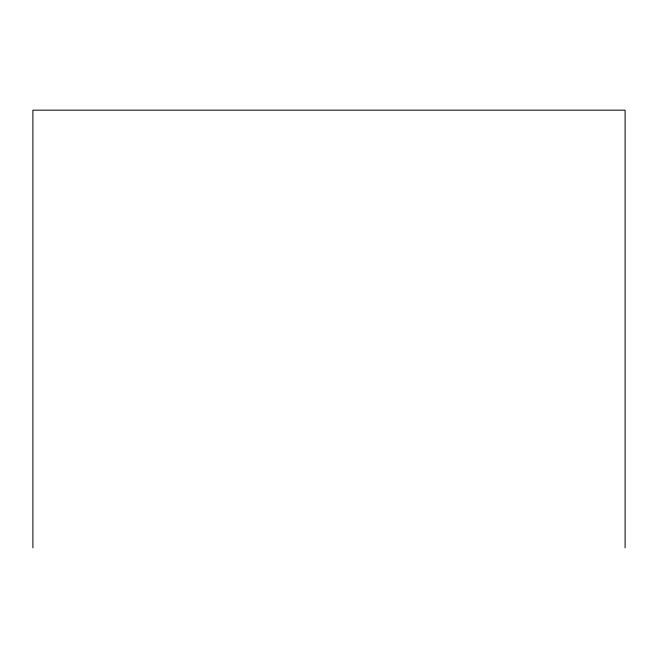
<?xml version="1.0" encoding="UTF-8"?>
<svg xmlns="http://www.w3.org/2000/svg" width="658" height="658" viewBox="0 0 658 658"><rect width="100%" height="100%" fill="white"/><g stroke="black" fill="none" stroke-linecap="round" stroke-linejoin="round"><path stroke-width="0.99" d="M625.1 547.826L625.1 110.174L32.9 110.174L32.9 547.826"/></g></svg>
